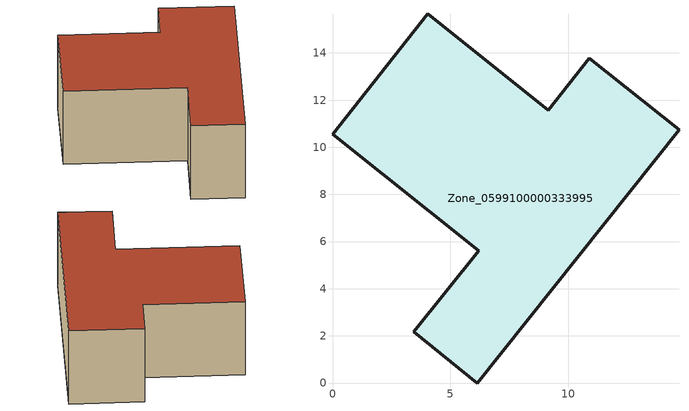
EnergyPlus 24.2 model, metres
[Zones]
Zone_0599100000333995
 floor ground (C_G): 9.16,11.58 10.9,13.77 14.7,10.74 6.15,0 3.44,2.17 6.2,5.61 0,10.55 4.04,15.65 z0.4
 wall outside (C_F): 10.9,13.77 9.16,11.58 4.04,15.65 0,10.55 6.2,5.61 3.44,2.17 6.15,0 14.7,10.74 10.9,13.77 z0.4:5.96
 roof outside (C_R): 9.16,11.58 4.04,15.65 0,10.55 6.2,5.61 3.44,2.17 6.15,0 14.7,10.74 10.9,13.77 z5.96
[BUILDING]
Pand.0599100000333995: North Axis=0; Terrain=City; Loads Convergence Tolerance Value=0.04; Temperature Convergence Tolerance Value=0.4; Solar Distribution=FullExterior; Maximum Number of Warmup Days=25; Minimum Number of Warmup Days=1
[Site:Location]
Rotterdam.The.Hague.AP_ZH_NLD Design_Conditions: Latitude=51.96; Longitude=4.45; Time Zone=1; Elevation=-4.5
[SITE:GROUNDTEMPERATURE:BUILDINGSURFACE]
18, 18, 18, 18, 18, 18, 18, 18, 18, 18, 18, 18
[MATERIAL] Thermal Absorptance=0.9; Solar Absorptance=0.7; Visible Absorptance=0.7
Name | Roughness | Thickness | Conductivity | Density | Specific Heat
G.TI.1975-1991 | MediumSmooth | 0.15 | 0.288461 | 540 | 1210
F.TI.1975-1991 | Rough | 0.3 | 0.230769 | 1920 | 840
R.TI.1975-1991 | MediumRough | 0.2 | 0.153846 | 1500 | 1000
[CONSTRUCTION]
C_G: G.TI.1975-1991
C_F: F.TI.1975-1991
C_R: R.TI.1975-1991
[ZONE]
Zone_0599100000333995: Type=1; Multiplier=1; Ceiling Height=Autocalculate; Volume=Autocalculate; Floor Area=autocalculate; Part of Total Floor Area=Yes
[ZONEINFILTRATION:DESIGNFLOWRATE]
Infil_Zone_0599100000333995: Zone or ZoneList or Space or SpaceList=Zone_0599100000333995; Schedule=AlwaysOn; Design Flow Rate Calculation Method=Flow/Area; Flow Rate per Floor Area=0.003; Constant Term Coefficient=1; Temperature Term Coefficient=0; Velocity Term Coefficient=0; Velocity Squared Term Coefficient=0
[HVACTEMPLATE:ZONE:IDEALLOADSAIRSYSTEM]
Zone_0599100000333995: Maximum Heating Supply Air Temperature=50; Minimum Cooling Supply Air Temperature=13; Maximum Heating Supply Air Humidity Ratio=0.0156; Minimum Cooling Supply Air Humidity Ratio=0.0077; Heating Limit=NoLimit; Cooling Limit=NoLimit; Dehumidification Control Type=ConstantSensibleHeatRatio; Cooling Sensible Heat Ratio=0.7; Dehumidification Setpoint=60; Humidification Control Type=None; Humidification Setpoint=30; Outdoor Air Method=None; Outdoor Air Flow Rate per Person=0.00944; Outdoor Air Flow Rate per Zone Floor Area=0; Outdoor Air Flow Rate per Zone=0; Demand Controlled Ventilation Type=None; Outdoor Air Economizer Type=NoEconomizer; Heat Recovery Type=None; Sensible Heat Recovery Effectiveness=0.7; Latent Heat Recovery Effectiveness=0.65
[ZONECONTROL:THERMOSTAT]
ThermostatControl_Zone_0599100000333995: Zone or ZoneList=Zone_0599100000333995; Control Type Schedule=DualSetpointControlType; Control 1=Thermostat_Zone_0599100000333995; Temperature Difference Between Cutout And Setpoint=0
[THERMOSTATSETPOINT:DUALSETPOINT]
Thermostat_Zone_0599100000333995: Heating Setpoint Temperature Schedule=HeatingSetpoint_Zone_0599100000333995; Cooling Setpoint Temperature Schedule=CoolingSetpoint_Zone_0599100000333995
[SCHEDULE:COMPACT]
HeatingSetpoint_Zone_0599100000333995: Through: 12/31, For: AllDays, Until: 24:00, 21
CoolingSetpoint_Zone_0599100000333995: Through: 12/31, For: AllDays, Until: 24:00, 24
DualSetpointControlType: Through: 12/31, For: AllDays, Until: 24:00, 4
AlwaysOn: Through: 12/31, For: AllDays, Until: 24:00, 1
